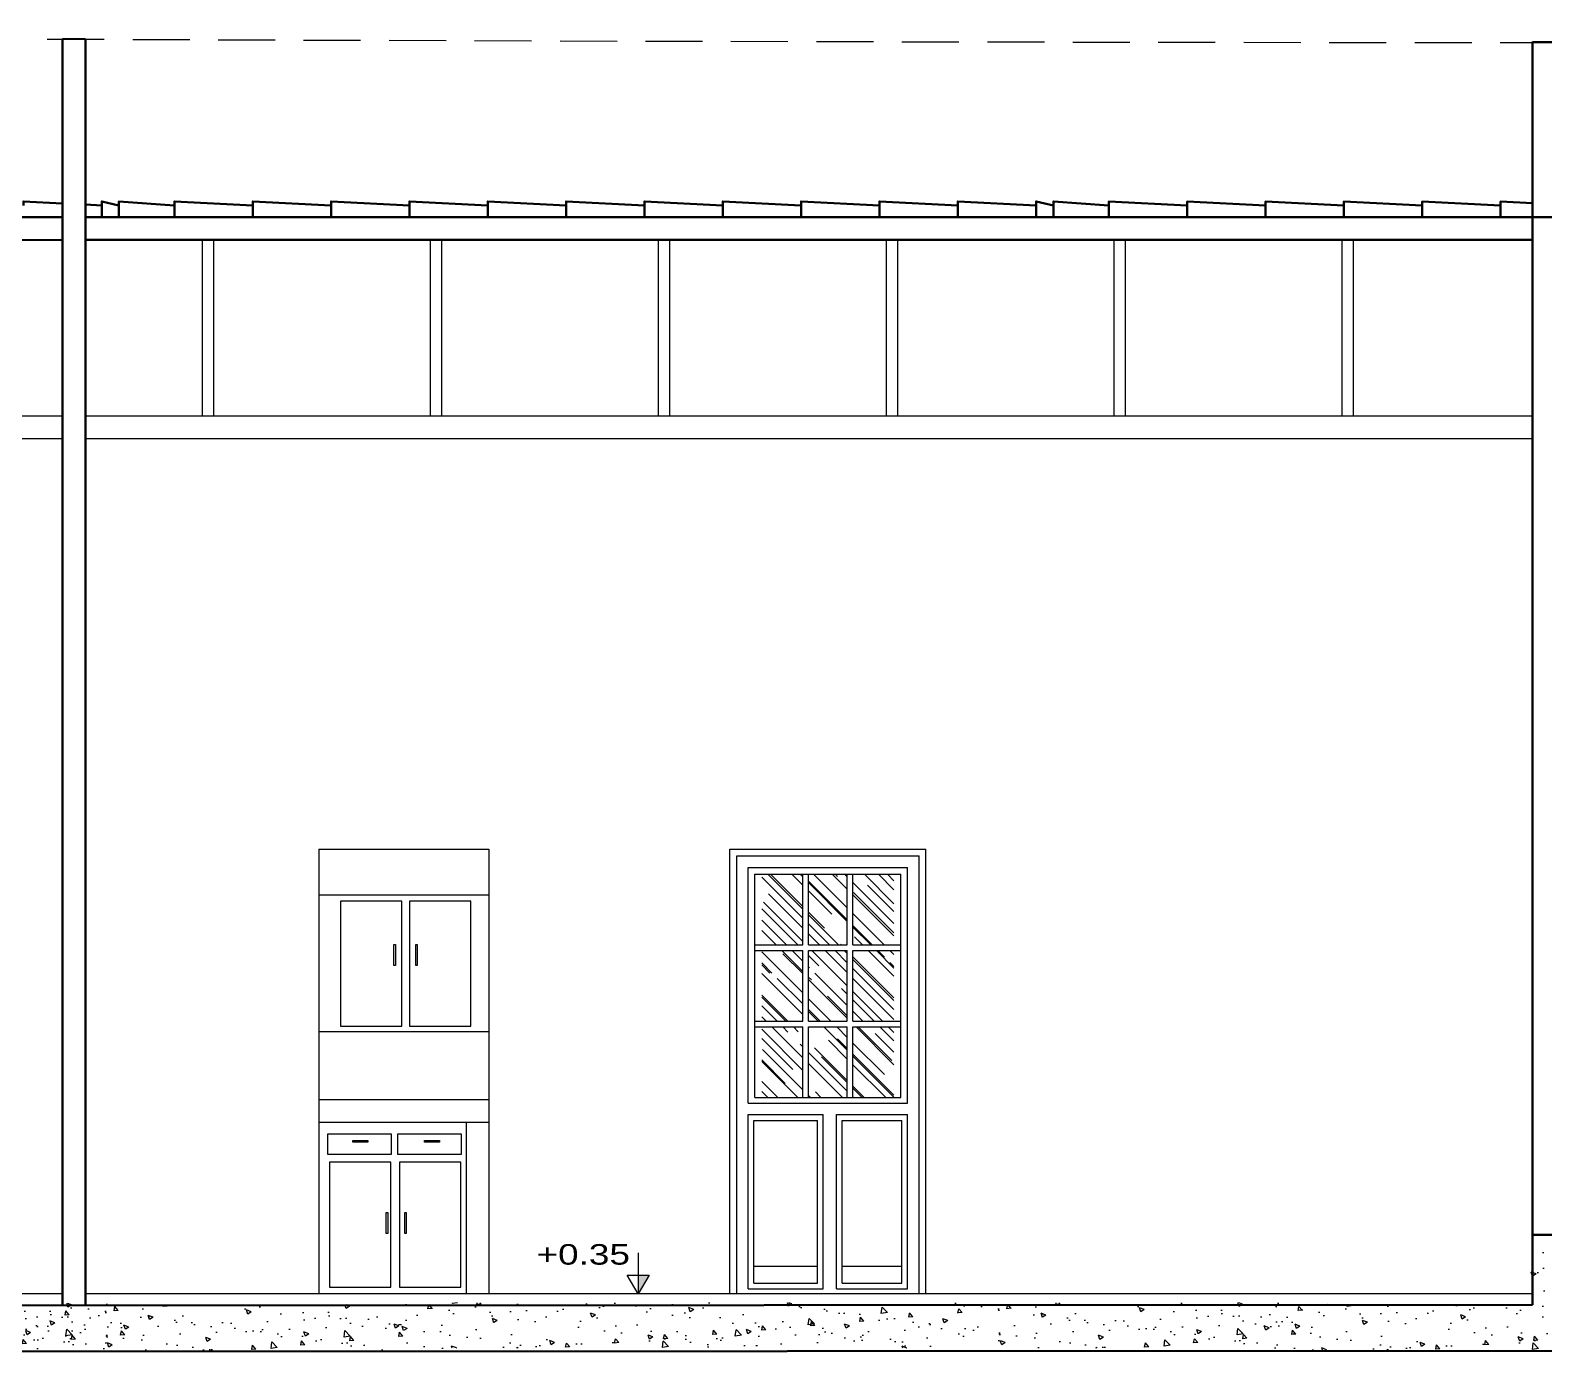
# Model space of a CAD drawing. Header units: inches. Extents: x 17.6 to 55, y 11.8 to 85.9.
# Drawn here: x 29.11 to 35.75, y 69.42 to 75.22 of the extents above; entities that cross this region are included whole.
import ezdxf
from ezdxf.enums import TextEntityAlignment as Align

# ---------------------------------------------------------------- set-up
doc = ezdxf.new("R2010")
doc.units = ezdxf.units.IN
doc.header["$MEASUREMENT"] = 0
doc.linetypes.add('NASCOSTA', pattern=[0.375, 0.25, -0.125])
for name, color, linetype, lineweight, true_color in [('DOOR WINDOW 1 100', 7, 'Continuous', 15, 0x666666), ('FURNITURE F 1 100', 7, 'Continuous', 13, 0x93979a), ('HATCH F 1 100', 7, 'Continuous', 0, 0xc9c9c9)]:
    doc.layers.add(name, color=color, linetype=linetype, lineweight=lineweight, true_color=true_color)
doc.layers.add('SEGMENTED 1 100', color=253, linetype='Continuous', lineweight=35)
doc.layers.add('WALL 1 100', color=250, linetype='Continuous', lineweight=30)
doc.styles.add('style1', font='arial.ttf')

msp = doc.modelspace()

# ---------------------------------------------------------------- hatches: boundary and pattern name
at = {"layer": 'FURNITURE F 1 100'}
h = msp.add_hatch(dxfattribs=at)
h.set_pattern_fill('AR-RROOF', color=256, scale=0.1, angle=45, style=0)
h.set_pattern_definition([(135, (73.07971, 43.08114), (-0.08485281, 0.22627417), [1.5, -0.2, 0.5, -0.1]), (135, (73.02102, 43.21054), (0.16475588, 0.02333452), [0.3, -0.033, 0.6, -0.075]), (135, (73.10446, 43.1766), (-0.32031937, 0.41507168), [0.8, -0.14, 0.4, -0.1])])
h.paths.add_polyline_path([(32.8947, 71.2064), (32.7147, 71.2064), (32.7147, 71.5164), (32.8947, 71.5164)])
h.paths.add_polyline_path([(32.8947, 70.8714), (32.7147, 70.8714), (32.7147, 71.1814), (32.8947, 71.1814)])
h.paths.add_polyline_path([(32.8947, 70.8464), (32.8947, 70.5364), (32.7147, 70.5364), (32.7147, 70.8464)])
h.paths.add_polyline_path([(32.6897, 70.5364), (32.5197, 70.5364), (32.5197, 70.8464), (32.6897, 70.8464)])
h.paths.add_polyline_path([(32.6897, 70.8714), (32.5197, 70.8714), (32.5197, 71.1814), (32.6897, 71.1814)])
h.paths.add_polyline_path([(32.6897, 71.2064), (32.5197, 71.2064), (32.5197, 71.5164), (32.6897, 71.5164)])
h.paths.add_polyline_path([(32.3147, 71.5164), (32.4947, 71.5164), (32.4947, 71.2064), (32.3147, 71.2064)])
h.paths.add_polyline_path([(32.3147, 71.1814), (32.4947, 71.1814), (32.4947, 70.8714), (32.3147, 70.8714)])
h.paths.add_polyline_path([(32.3147, 70.8464), (32.4947, 70.8464), (32.4947, 70.5364), (32.3147, 70.5364)])
msp.add_hatch(color=256, dxfattribs=at).paths.add_polyline_path([(31.7725, 69.7577), (31.8206, 69.7577), (31.7725, 69.6744)])
at = {"layer": 'HATCH F 1 100', "lineweight": 15}
h = msp.add_hatch(dxfattribs=at)
h.set_pattern_fill('AR-CONC', color=256, scale=0.03, style=0)
h.set_pattern_definition([(130, (142.9089, 35.02378), (-0.21517805, -0.01882564), [0.0225, -0.2475]), (185, (142.9089, 35.02378), (0.0416254, 0.22565764), [0.018, -0.198]), (79.5486, (142.89097, 35.0222), (-0.1735528, 0.20683186), [0.01912206, -0.21034263]), (133.8158, (142.9089, 35.08378), (-0.3201723, -0.0496557), [0.03375, -0.37125]), (83.3644, (142.88222, 35.07964), (-0.2803988, 0.2922354), [0.0286831, -0.3155139]), (188.8158, (142.9089, 35.08378), (-0.2803986, 0.2922356), [0.027, -0.297]), (159, (142.8789, 35.06878), (-0.17907212, -0.12078567), [0.0225, -0.2475]), (214, (142.8789, 35.06878), (-0.0729946, 0.217545), [0.018, -0.198]), (108.5486, (142.86398, 35.05871), (-0.2520668, 0.09675915), [0.01912206, -0.21034263]), (142.5, (142.9089, 35.02378), (-0.003647957, 0.099868156), [0, -0.1956, 0, -0.201, 0, -0.19875]), (172.5, (142.9089, 35.02378), (-0.07892086, 0.11832351), [0, -0.1146, 0, -0.1911, 0, -0.07575]), (212.5, (142.9758, 35.02378), (-0.16014673, -0.00676646), [0, -0.075, 0, -0.234, 0, -0.3105]), (222.5, (143.0058, 35.02378), (-0.17495585, 0.0300315), [0, -0.0975, 0, -0.1554, 0, -0.2205])])
h.paths.add_polyline_path([(35.6697, 69.8642), (39.6699, 69.8641), (39.6699, 69.6642), (39.6699, 69.6642), (39.6699, 69.6642), (39.6699, 69.6641), (35.6697, 69.6642)])
h = msp.add_hatch(dxfattribs=at)
h.set_pattern_fill('AR-CONC', color=256, scale=0.03, style=0)
h.set_pattern_definition([(130, (132.78133, 34.79184), (-0.21517805, -0.01882564), [0.0225, -0.2475]), (185, (132.78133, 34.79184), (0.0416254, 0.22565764), [0.018, -0.198]), (79.5486, (132.7634, 34.79028), (-0.1735528, 0.20683186), [0.01912206, -0.21034263]), (133.8158, (132.78133, 34.85184), (-0.3201723, -0.0496557), [0.03375, -0.37125]), (83.3644, (132.75465, 34.8477), (-0.2803988, 0.2922354), [0.0286831, -0.3155139]), (188.8158, (132.78133, 34.85184), (-0.2803986, 0.2922356), [0.027, -0.297]), (159, (132.75133, 34.83684), (-0.17907212, -0.12078567), [0.0225, -0.2475]), (214, (132.75133, 34.83684), (-0.0729946, 0.217545), [0.018, -0.198]), (108.5486, (132.7364, 34.82678), (-0.2520668, 0.09675915), [0.01912206, -0.21034263]), (142.5, (132.78133, 34.791845), (-0.003647957, 0.099868156), [0, -0.1956, 0, -0.201, 0, -0.19875]), (172.5, (132.78133, 34.79184), (-0.07892086, 0.11832351), [0, -0.1146, 0, -0.1911, 0, -0.07575]), (212.5, (132.84823, 34.791845), (-0.16014673, -0.00676646), [0, -0.075, 0, -0.234, 0, -0.3105]), (222.5, (132.87823, 34.79184), (-0.17495585, 0.0300315), [0, -0.0975, 0, -0.1554, 0, -0.2205])])
h.paths.add_polyline_path([(25.5422, 69.6322), (29.5423, 69.6322), (29.5423, 69.4322), (29.5423, 69.4322), (29.5423, 69.4322), (29.5423, 69.4322), (25.5422, 69.4322)])
h = msp.add_hatch(dxfattribs=at)
h.set_pattern_fill('AR-CONC', color=256, scale=0.03, style=0)
h.set_pattern_definition([(130, (134.00209, 34.78606), (-0.21517805, -0.01882564), [0.0225, -0.2475]), (185, (134.0021, 34.78606), (0.0416254, 0.22565764), [0.018, -0.198]), (79.5486, (133.98416, 34.78449), (-0.1735528, 0.20683186), [0.01912206, -0.21034263]), (133.8158, (134.0021, 34.84606), (-0.3201723, -0.0496557), [0.03375, -0.37125]), (83.3644, (133.9754, 34.84192), (-0.2803988, 0.2922354), [0.0286831, -0.3155139]), (188.8158, (134.0021, 34.84606), (-0.2803986, 0.2922356), [0.027, -0.297]), (159, (133.97209, 34.83106), (-0.17907212, -0.12078567), [0.0225, -0.2475]), (214, (133.9721, 34.83106), (-0.0729946, 0.217545), [0.018, -0.198]), (108.5486, (133.95717, 34.821), (-0.2520668, 0.09675915), [0.01912206, -0.21034263]), (142.5, (134.00209, 34.78606), (-0.003647957, 0.099868156), [0, -0.1956, 0, -0.201, 0, -0.19875]), (172.5, (134.00209, 34.78606), (-0.07892086, 0.11832351), [0, -0.1146, 0, -0.1911, 0, -0.07575]), (212.5, (134.06899, 34.78606), (-0.16014673, -0.00676646), [0, -0.075, 0, -0.234, 0, -0.3105]), (222.5, (134.09899, 34.78606), (-0.17495585, 0.0300315), [0, -0.0975, 0, -0.1554, 0, -0.2205])])
h.paths.add_polyline_path([(26.7629, 69.6264), (30.7631, 69.6264), (30.7631, 69.4264), (30.7631, 69.4264), (30.7631, 69.4264), (30.7631, 69.4264), (26.7629, 69.4264)])
h = msp.add_hatch(dxfattribs=at)
h.set_pattern_fill('AR-CONC', color=256, scale=0.03, style=0)
h.set_pattern_definition([(130, (137.91977, 34.79572), (-0.21517805, -0.01882564), [0.0225, -0.2475]), (185, (137.91977, 34.79572), (0.0416254, 0.22565764), [0.018, -0.198]), (79.5486, (137.90184, 34.79415), (-0.1735528, 0.20683186), [0.01912206, -0.21034263]), (133.8158, (137.91977, 34.85572), (-0.3201723, -0.0496557), [0.03375, -0.37125]), (83.3644, (137.8931, 34.8516), (-0.2803988, 0.2922354), [0.0286831, -0.3155139]), (188.8158, (137.91977, 34.85572), (-0.2803986, 0.2922356), [0.027, -0.297]), (159, (137.88977, 34.84072), (-0.17907212, -0.12078567), [0.0225, -0.2475]), (214, (137.88977, 34.84072), (-0.0729946, 0.217545), [0.018, -0.198]), (108.5486, (137.87485, 34.83066), (-0.2520668, 0.09675915), [0.01912206, -0.21034263]), (142.5, (137.91977, 34.79572), (-0.003647957, 0.099868156), [0, -0.1956, 0, -0.201, 0, -0.19875]), (172.5, (137.91977, 34.79572), (-0.07892086, 0.11832351), [0, -0.1146, 0, -0.1911, 0, -0.07575]), (212.5, (137.98667, 34.79572), (-0.16014673, -0.00676646), [0, -0.075, 0, -0.234, 0, -0.3105]), (222.5, (138.01667, 34.79572), (-0.17495585, 0.0300315), [0, -0.0975, 0, -0.1554, 0, -0.2205])])
h.paths.add_polyline_path([(30.6806, 69.6361), (34.6808, 69.6361), (34.6808, 69.4361), (34.6808, 69.4361), (34.6808, 69.4361), (34.6808, 69.4361), (30.6806, 69.4361)])
h = msp.add_hatch(dxfattribs=at)
h.set_pattern_fill('AR-CONC', color=256, scale=0.03, style=0)
h.set_pattern_definition([(130, (141.7379, 34.7875), (-0.21517805, -0.01882564), [0.0225, -0.2475]), (185, (141.7379, 34.7875), (0.0416254, 0.22565764), [0.018, -0.198]), (79.5486, (141.71996, 34.78593), (-0.1735528, 0.20683186), [0.01912206, -0.21034263]), (133.8158, (141.7379, 34.8475), (-0.3201723, -0.0496557), [0.03375, -0.37125]), (83.3644, (141.7112, 34.84336), (-0.2803988, 0.2922354), [0.0286831, -0.3155139]), (188.8158, (141.7379, 34.8475), (-0.2803986, 0.2922356), [0.027, -0.297]), (159, (141.7079, 34.8325), (-0.17907212, -0.12078567), [0.0225, -0.2475]), (214, (141.7079, 34.8325), (-0.0729946, 0.217545), [0.018, -0.198]), (108.5486, (141.69297, 34.82243), (-0.2520668, 0.09675915), [0.01912206, -0.21034263]), (142.5, (141.73789, 34.7875), (-0.003647957, 0.099868156), [0, -0.1956, 0, -0.201, 0, -0.19875]), (172.5, (141.73789, 34.7875), (-0.07892086, 0.11832351), [0, -0.1146, 0, -0.1911, 0, -0.07575]), (212.5, (141.80479, 34.7875), (-0.16014673, -0.00676646), [0, -0.075, 0, -0.234, 0, -0.3105]), (222.5, (141.8348, 34.7875), (-0.17495585, 0.0300315), [0, -0.0975, 0, -0.1554, 0, -0.2205])])
h.paths.add_polyline_path([(34.4987, 69.6279), (38.4989, 69.6278), (38.4989, 69.4279), (38.4989, 69.4279), (38.4989, 69.4279), (38.4989, 69.4278), (34.4987, 69.4279)])

# ---------------------------------------------------------------- linework, layer by layer
at = {"layer": 'DOOR WINDOW 1 100', "lineweight": 15}
for p, q in [((29.8613, 73.5264), (29.8613, 74.2995)), ((29.9113, 73.5264), (29.9113, 74.2995)), ((30.8613, 73.5264), (30.8613, 74.2995)), ((30.9113, 73.5264), (30.9113, 74.2995)), ((31.8613, 73.5264), (31.8613, 74.2995)), ((31.9113, 73.5264), (31.9113, 74.2995)), ((32.8613, 73.5264), (32.8613, 74.2995)), ((32.9113, 73.5264), (32.9113, 74.2995)), ((33.8613, 73.5264), (33.8613, 74.2995)), ((33.9113, 73.5264), (33.9113, 74.2995)), ((34.8613, 73.5264), (34.8613, 74.2995)), ((34.9113, 73.5264), (34.9113, 74.2995)), ((22.997, 69.671), (29.2469, 69.6764)), ((29.3469, 69.6764), (35.6957, 69.6764))]:
    msp.add_line(p, q, dxfattribs=at)
at = {"layer": 'DOOR WINDOW 1 100'}
for p, q in [((29.2469, 73.5264), (22.997, 73.521)), ((35.6957, 73.5264), (29.3469, 73.5264)), ((29.2469, 73.4264), (22.997, 73.421)), ((35.6957, 73.4264), (29.3469, 73.4264))]:
    msp.add_line(p, q, dxfattribs=at)
at = {"layer": 'FURNITURE F 1 100'}
for p, q in [((30.372, 71.6264), (30.372, 69.6764)), ((30.372, 71.6264), (31.1175, 71.6264)), ((31.1175, 71.6264), (31.1175, 69.6764)), ((32.1747, 71.6264), (33.0347, 71.6264)), ((32.1747, 69.6764), (32.1747, 71.6264)), ((32.2047, 71.5964), (33.0047, 71.5964)), ((32.2047, 69.6764), (32.2047, 71.5964)), ((33.0047, 69.6764), (33.0047, 71.5964)), ((33.0347, 69.6764), (33.0347, 71.6264)), ((32.2547, 71.5464), (32.9547, 71.5464)), ((32.2547, 70.5114), (32.2547, 71.5464)), ((32.9547, 70.5114), (32.9547, 71.5464)), ((32.2847, 71.5164), (32.9247, 71.5164)), ((32.2847, 70.5364), (32.2847, 71.5164)), ((32.4947, 71.2064), (32.4947, 71.5164)), ((32.5197, 71.2064), (32.5197, 71.5164)), ((32.6897, 71.2064), (32.6897, 71.5164)), ((32.7147, 71.2064), (32.7147, 71.5164)), ((32.9247, 70.5364), (32.9247, 71.5164)), ((30.372, 71.4264), (31.1175, 71.4264)), ((32.2847, 71.2064), (32.4947, 71.2064)), ((32.5197, 71.2064), (32.6897, 71.2064)), ((32.7147, 71.2064), (32.9247, 71.2064)), ((32.2847, 71.1814), (32.4947, 71.1814)), ((32.4947, 70.8714), (32.4947, 71.1814)), ((32.5197, 70.8714), (32.5197, 71.1814)), ((32.5197, 71.1814), (32.6897, 71.1814)), ((32.6897, 70.8714), (32.6897, 71.1814)), ((32.7147, 70.8714), (32.7147, 71.1814)), ((32.7147, 71.1814), (32.9247, 71.1814)), ((32.2847, 70.8714), (32.4947, 70.8714)), ((32.5197, 70.8714), (32.6897, 70.8714)), ((32.7147, 70.8714), (32.9247, 70.8714)), ((30.372, 70.8264), (31.1175, 70.8264)), ((32.2847, 70.8464), (32.4947, 70.8464)), ((32.4947, 70.5364), (32.4947, 70.8464)), ((32.5197, 70.5364), (32.5197, 70.8464)), ((32.5197, 70.8464), (32.6897, 70.8464)), ((32.6897, 70.5364), (32.6897, 70.8464)), ((32.7147, 70.5364), (32.7147, 70.8464)), ((32.7147, 70.8464), (32.9247, 70.8464)), ((31.1175, 70.5264), (30.372, 70.5264)), ((32.2847, 70.5364), (32.9247, 70.5364)), ((32.2547, 70.5114), (32.9547, 70.5114)), ((32.2547, 70.4614), (32.5847, 70.4614)), ((32.2547, 69.6964), (32.2547, 70.4614)), ((32.5847, 69.6964), (32.5847, 70.4614)), ((32.6422, 69.6964), (32.6422, 70.4614)), ((32.6422, 70.4614), (32.9547, 70.4614)), ((32.9547, 69.6964), (32.9547, 70.4614)), ((31.1175, 70.4264), (30.372, 70.4264)), ((31.0175, 70.4264), (31.0175, 69.6764)), ((32.2797, 70.4364), (32.5597, 70.4364)), ((32.2797, 69.7214), (32.2797, 70.4364)), ((32.5597, 69.7214), (32.5597, 70.4364)), ((32.6672, 70.4364), (32.9297, 70.4364)), ((32.6672, 69.7214), (32.6672, 70.4364)), ((32.9297, 69.7214), (32.9297, 70.4364)), ((31.7725, 69.8551), (31.7725, 69.6744)), ((32.2797, 69.7964), (32.5597, 69.7964)), ((32.6672, 69.7964), (32.9297, 69.7964)), ((32.2547, 69.6964), (32.5847, 69.6964)), ((32.2797, 69.7214), (32.5597, 69.7214)), ((32.6422, 69.6964), (32.9547, 69.6964)), ((32.6672, 69.7214), (32.9297, 69.7214))]:
    msp.add_line(p, q, dxfattribs=at)
for points in [[(30.7352, 71.398), (30.4658, 71.398), (30.4658, 70.8492), (30.7352, 70.8492)], [(31.0388, 71.398), (30.7694, 71.398), (30.7694, 70.8492), (31.0388, 70.8492)], [(30.7005, 71.2079), (30.7073, 71.2079), (30.7073, 71.1158), (30.7005, 71.1158)], [(30.7967, 71.2079), (30.8035, 71.2079), (30.8035, 71.1158), (30.7967, 71.1158)], [(30.411, 70.3775), (30.6889, 70.3775), (30.6889, 70.2864), (30.411, 70.2864)], [(30.5201, 70.3473), (30.5862, 70.3473), (30.5862, 70.3399), (30.5201, 70.3399)], [(30.7185, 70.3775), (30.9964, 70.3775), (30.9964, 70.2864), (30.7185, 70.2864)], [(30.835, 70.3473), (30.9011, 70.3473), (30.9011, 70.3399), (30.835, 70.3399)], [(30.6875, 70.2535), (30.4182, 70.2535), (30.4182, 69.7047), (30.6875, 69.7047)], [(30.9951, 70.2535), (30.7257, 70.2535), (30.7257, 69.7047), (30.9951, 69.7047)], [(30.6669, 70.032), (30.6737, 70.032), (30.6737, 69.9399), (30.6669, 69.9399)], [(30.7482, 70.032), (30.7549, 70.032), (30.7549, 69.9399), (30.7482, 69.9399)]]:
    msp.add_lwpolyline(points, close=True, dxfattribs=at)
at = {"layer": 'FURNITURE F 1 100', "flags": 128}
msp.add_lwpolyline([(31.7725, 69.6744), (31.7244, 69.7577), (31.8206, 69.7577)], close=True, dxfattribs=at)
at = {"layer": 'SEGMENTED 1 100', "linetype": 'NASCOSTA', "lineweight": 9}
msp.add_arc((37.1416, 2055.6127), 1980.4477, 269.5743741, 270.1132053, dxfattribs=at)
at = {"layer": 'WALL 1 100'}
for p, q in [((29.2469, 75.1814), (29.2469, 69.6264)), ((29.2469, 75.1814), (29.3469, 75.181)), ((29.3469, 75.181), (29.3469, 69.6264)), ((35.6957, 75.1689), (35.6957, 69.6264)), ((35.6957, 75.1668), (35.7957, 75.1689)), ((22.997, 74.3941), (29.2469, 74.3995)), ((25.3941, 74.3995), (29.2469, 74.3995)), ((29.3469, 74.3995), (40.9545, 74.3995)), ((22.997, 74.2941), (29.2469, 74.2995)), ((29.3469, 74.2995), (35.6957, 74.2995)), ((35.6957, 69.9347), (41.0545, 69.9264)), ((22.897, 69.621), (35.6957, 69.6264)), ((23.097, 69.421), (40.8545, 69.4264))]:
    msp.add_line(p, q, dxfattribs=at)
at = {"layer": 'WALL 1 100', "flags": 128}
for points in [[(29.2469, 74.4597), (29.0748, 74.4684), (29.0748, 74.4512)], [(29.4185, 74.3995), (29.4185, 74.4512), (29.3469, 74.4547)], [(29.4941, 74.4512), (29.4185, 74.4684), (29.4185, 74.4512)], [(29.7378, 74.3995), (29.7378, 74.4512), (29.4941, 74.4684), (29.4941, 74.3995)], [(30.0815, 74.3995), (30.0815, 74.4512), (29.7378, 74.4684), (29.7378, 74.4512)], [(30.4252, 74.3995), (30.4252, 74.4512), (30.0815, 74.4684), (30.0815, 74.4512)], [(30.7689, 74.3995), (30.7689, 74.4512), (30.4252, 74.4684), (30.4252, 74.4512)], [(31.1126, 74.3995), (31.1126, 74.4512), (30.7689, 74.4684), (30.7689, 74.4512)], [(31.4563, 74.3995), (31.4563, 74.4512), (31.1126, 74.4684), (31.1126, 74.4512)], [(31.8, 74.3995), (31.8, 74.4512), (31.4563, 74.4684), (31.4563, 74.4512)], [(32.1437, 74.3995), (32.1437, 74.4512), (31.8, 74.4684), (31.8, 74.4512)], [(32.4874, 74.3995), (32.4874, 74.4512), (32.1437, 74.4684), (32.1437, 74.4512)], [(32.8311, 74.3995), (32.8311, 74.4512), (32.4874, 74.4684), (32.4874, 74.4512)], [(33.1748, 74.3995), (33.1748, 74.4512), (32.8311, 74.4684), (32.8311, 74.4512)], [(33.5185, 74.3995), (33.5185, 74.4512), (33.1748, 74.4684), (33.1748, 74.4512)], [(33.5941, 74.4512), (33.5185, 74.4684), (33.5185, 74.4512)], [(33.8378, 74.3995), (33.8378, 74.4512), (33.5941, 74.4684), (33.5941, 74.3995)], [(34.1815, 74.3995), (34.1815, 74.4512), (33.8378, 74.4684), (33.8378, 74.4512)], [(34.5252, 74.3995), (34.5252, 74.4512), (34.1815, 74.4684), (34.1815, 74.4512)], [(34.8689, 74.3995), (34.8689, 74.4512), (34.5252, 74.4684), (34.5252, 74.4512)], [(35.2126, 74.3995), (35.2126, 74.4512), (34.8689, 74.4684), (34.8689, 74.4512)], [(35.5563, 74.3995), (35.5563, 74.4512), (35.2126, 74.4684), (35.2126, 74.4512)], [(35.6957, 74.4614), (35.5563, 74.4684), (35.5563, 74.4512)]]:
    msp.add_lwpolyline(points, dxfattribs=at)

# ---------------------------------------------------------------- texts
at = {"layer": 'FURNITURE F 1 100', "style": 'style1', "width": 1.28939}
msp.add_text('+0.35', height=0.09, dxfattribs=at).set_placement((31.5314, 69.8932), align=Align.TOP_CENTER)

doc.saveas('drawing.dxf')
